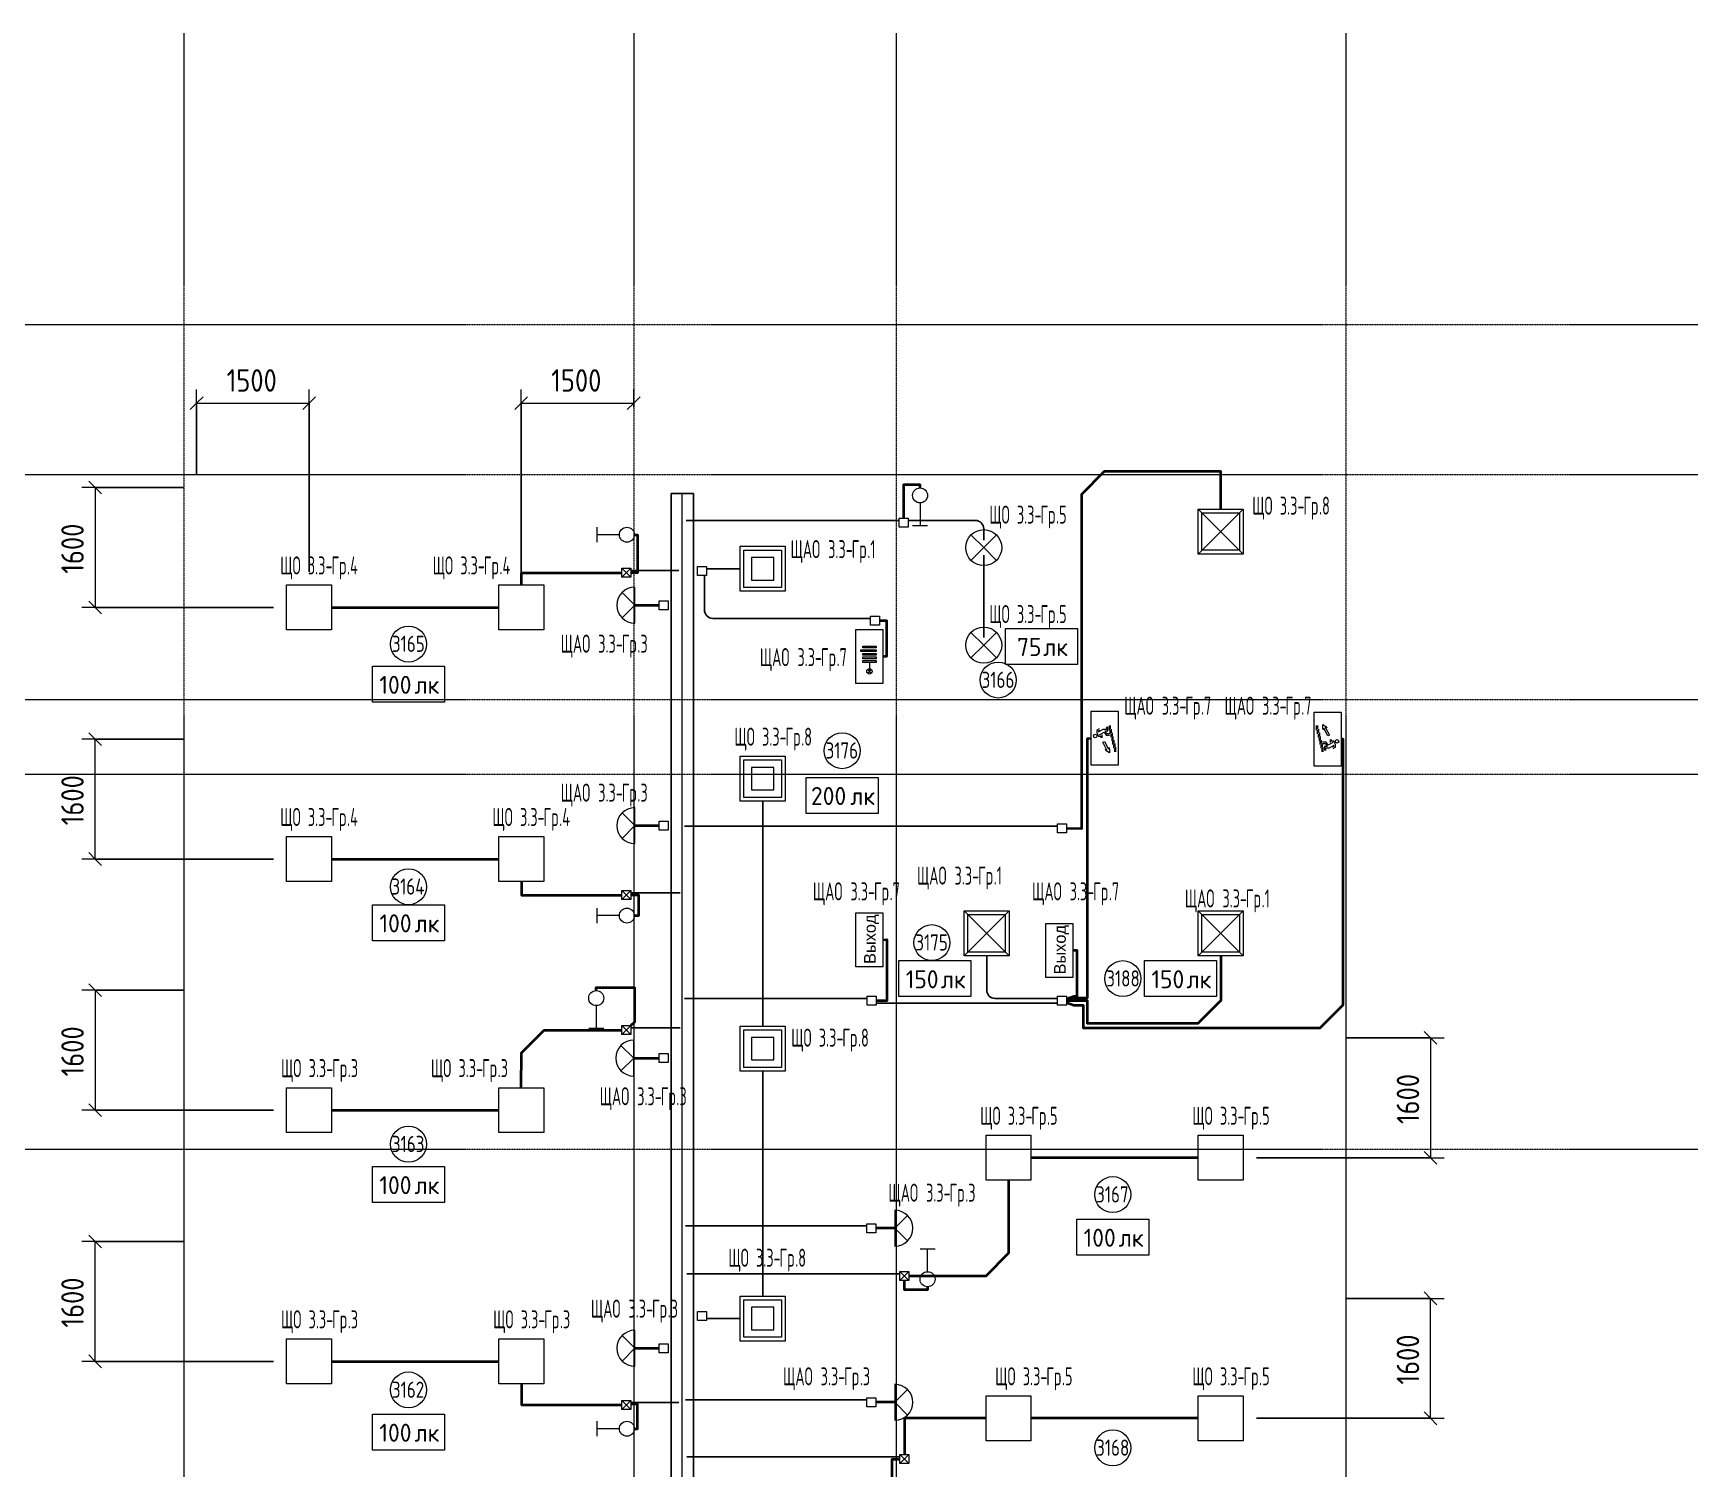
# Model space of a CAD drawing. Header units: millimetres. Extents: x -4730 to 98194, y -4296 to 93388.
# Drawn here: x 75991 to 98194, y 74243 to 93388 of the extents above; entities that cross this region are included whole.
import ezdxf

# ---------------------------------------------------------------- set-up
doc = ezdxf.new("R2010")
doc.units = ezdxf.units.MM
doc.linetypes.add('Линия сетки', pattern=[22.225, 12.7, -3.175, 3.175, -3.175])
for name, color, linetype, lineweight, true_color in [('Кабельные лотки', 5, 'Continuous', 25, 0x0000ff), ('Короба', 7, 'Continuous', 25, 0x008000), ('Соединительные детали коробов', 7, 'Continuous', 25, 0x008000), ('Типовые аннотации', 5, 'Continuous', 18, 0x0000ff)]:
    doc.layers.add(name, color=color, linetype=linetype, lineweight=lineweight, true_color=true_color)
for name, color, linetype, lineweight in [('Марки помещений', 7, 'Continuous', 9), ('Марки силовых электроприборов', 7, 'Continuous', 9), ('Осевая линия', 7, 'Continuous', 18), ('Оси', 7, 'Continuous', 9), ('Провода', 7, 'Continuous', 35), ('Размеры', 7, 'Continuous', 9), ('Размеры-120', 7, 'Continuous', 9)]:
    doc.layers.add(name, color=color, linetype=linetype, lineweight=lineweight)
doc.styles.add('Arial', font='arial.ttf', dxfattribs={"height": 156})
doc.styles.add('GOST Common', font='GOST_Common.ttf', dxfattribs={"width": 0.6, "height": 240})
doc.styles.add('GOST Common_1', font='GOST_Common.ttf', dxfattribs={"width": 0.9, "height": 300})
doc.styles.add('GOST Common_2', font='GOST_Common.ttf', dxfattribs={"width": 0.8, "height": 216})
doc.styles.add('GOST Common_3', font='GOST_Common.ttf', dxfattribs={"height": 240})
doc.dimstyles.new('ADSK_Проверочный', dxfattribs={"dimscale": 304.8, "dimtxt": 301.714499, "dimasz": 0.556693, "dimexe": 0.590551, "dimexo": 0.590551, "dimgap": 0.19685, "dimtad": 1, "dimdec": 3, "dimrnd": 0.001, "dimdsep": 46, "dimtxsty": 'GOST Common_1', "dimblk1": 'OBLIQUE', "dimblk2": 'OBLIQUE', "dimsah": 1, "dimcen": 0.09, "dimazin": 0, "dimtfac": 1, "dimtdec": 4, "dimtix": 1, "dimtmove": 0, "dimatfit": 3, "dimfxl": 1, "dimtvp": 1, "dimtolj": 1, "dimtzin": 0, "dimarcsym": 2})

# ---------------------------------------------------------------- blocks, each defined once
blk = doc.blocks.new('M_Короб_ отвод - Плоский торец - ПВХ - Стандартная-2386742-3-й этаж')
at = {"layer": 'Соединительные детали коробов'}
for p, q in [((0, 111.95), (0, 150.05)), ((-150.05, 0), (-111.95, 0))]:
    blk.add_line(p, q, dxfattribs=at)
blk.add_arc((-111.95, 111.95), 111.95, 270, 0, dxfattribs=at)
blk = doc.blocks.new('DIMBLOCK178-3-й этаж')
at = {"layer": 'Размеры-120'}
for p, q in [((78170, 87510), (78170, 88636)), ((79670, 86207), (79670, 88636)), ((78170, 88456), (78085, 88371)), ((78170, 88456), (78255, 88541)), ((78170, 88456), (79670, 88456)), ((78170, 88456), (78170, 87510)), ((79670, 88456), (79585, 88371)), ((79670, 88456), (79755, 88541)), ((79670, 88456), (79670, 86207))]:
    blk.add_line(p, q, dxfattribs=at)
at = {"layer": 'Размеры-120', "color": 0, "insert": (78570, 88908), "char_height": 300, "width": 840.71, "attachment_point": 1, "line_spacing_factor": 1.022761, "style": 'GOST Common_1'}
blk.add_mtext('1500', dxfattribs=at)
blk = doc.blocks.new('_Oblique')
at = {"color": 0, "linetype": 'ByBlock', "lineweight": -2}
blk.add_line((-0.5, -0.5), (0.5, 0.5), dxfattribs=at)
blk = doc.blocks.new('DIMBLOCK179-3-й этаж')
at = {"layer": 'Размеры-120'}
for p, q in [((82500, 86207), (82500, 88636)), ((84000, 88396), (84000, 88636)), ((82500, 88456), (82415, 88371)), ((82500, 88456), (82585, 88541)), ((82500, 88456), (84000, 88456)), ((82500, 88456), (82500, 86207)), ((84000, 88456), (83915, 88371)), ((84000, 88456), (84085, 88541)), ((84000, 88456), (84000, 88396))]:
    blk.add_line(p, q, dxfattribs=at)
at = {"layer": 'Размеры-120', "color": 0, "insert": (82900, 88908), "char_height": 300, "width": 840.71, "attachment_point": 1, "line_spacing_factor": 1.022761, "style": 'GOST Common_1'}
blk.add_mtext('1500', dxfattribs=at)
blk = doc.blocks.new('DIMBLOCK180-3-й этаж')
at = {"layer": 'Размеры-120'}
for p, q in [((77990, 87330), (76636, 87330)), ((76816, 87330), (76731, 87415)), ((76816, 87330), (76816, 85730)), ((76816, 87330), (76901, 87245)), ((76816, 87330), (77990, 87330)), ((79195, 85730), (76636, 85730)), ((76816, 85730), (76731, 85815)), ((76816, 85730), (76901, 85645)), ((76816, 85730), (79195, 85730))]:
    blk.add_line(p, q, dxfattribs=at)
at = {"layer": 'Размеры-120', "color": 0, "insert": (76364, 86180), "char_height": 300, "width": 840.71, "attachment_point": 1, "rotation": 90, "line_spacing_factor": 1.022761, "style": 'GOST Common_1'}
blk.add_mtext('1600', dxfattribs=at)
blk = doc.blocks.new('DIMBLOCK181-3-й этаж')
at = {"layer": 'Размеры-120'}
for p, q in [((77990, 83975), (76636, 83975)), ((76816, 83975), (76731, 84060)), ((76816, 82375), (76816, 83975)), ((76816, 83975), (76901, 83890)), ((76816, 83975), (77990, 83975)), ((76816, 82375), (76731, 82460)), ((79195, 82375), (76636, 82375)), ((76816, 82375), (76901, 82290)), ((76816, 82375), (79195, 82375))]:
    blk.add_line(p, q, dxfattribs=at)
at = {"layer": 'Размеры-120', "color": 0, "insert": (76364, 82825), "char_height": 300, "width": 840.71, "attachment_point": 1, "rotation": 90, "line_spacing_factor": 1.022761, "style": 'GOST Common_1'}
blk.add_mtext('1600', dxfattribs=at)
blk = doc.blocks.new('DIMBLOCK182-3-й этаж')
at = {"layer": 'Размеры-120'}
for p, q in [((77990, 80625), (76636, 80625)), ((76816, 80625), (76731, 80710)), ((76816, 80625), (76816, 79025)), ((76816, 80625), (76901, 80540)), ((76816, 80625), (77990, 80625)), ((76816, 79025), (76731, 79110)), ((79195, 79025), (76636, 79025)), ((76816, 79025), (76901, 78940)), ((76816, 79025), (79195, 79025))]:
    blk.add_line(p, q, dxfattribs=at)
at = {"layer": 'Размеры-120', "color": 0, "insert": (76364, 79475), "char_height": 300, "width": 840.71, "attachment_point": 1, "rotation": 90, "line_spacing_factor": 1.022761, "style": 'GOST Common_1'}
blk.add_mtext('1600', dxfattribs=at)
blk = doc.blocks.new('DIMBLOCK183-3-й этаж')
at = {"layer": 'Размеры-120'}
for p, q in [((77990, 77275), (76636, 77275)), ((76816, 77275), (76731, 77360)), ((76816, 75675), (76816, 77275)), ((76816, 77275), (76901, 77190)), ((76816, 77275), (77990, 77275)), ((76816, 75675), (76731, 75760)), ((79195, 75675), (76636, 75675)), ((76816, 75675), (76901, 75590)), ((76816, 75675), (79195, 75675))]:
    blk.add_line(p, q, dxfattribs=at)
at = {"layer": 'Размеры-120', "color": 0, "insert": (76364, 76125), "char_height": 300, "width": 840.71, "attachment_point": 1, "rotation": 90, "line_spacing_factor": 1.022761, "style": 'GOST Common_1'}
blk.add_mtext('1600', dxfattribs=at)
blk = doc.blocks.new('DIMBLOCK203-3-й этаж')
at = {"layer": 'Размеры-120'}
for p, q in [((93510, 76515), (94811, 76515)), ((94631, 76515), (93510, 76515)), ((94631, 76515), (94546, 76600)), ((94631, 74915), (94631, 76515)), ((94631, 76515), (94715, 76430)), ((92310, 74915), (94811, 74915)), ((94631, 74915), (92310, 74915)), ((94631, 74915), (94546, 75000)), ((94631, 74915), (94715, 74830))]:
    blk.add_line(p, q, dxfattribs=at)
at = {"layer": 'Размеры-120', "color": 0, "insert": (94179, 75365), "char_height": 300, "width": 840.71, "attachment_point": 1, "rotation": 90, "line_spacing_factor": 1.022761, "style": 'GOST Common_1'}
blk.add_mtext('1600', dxfattribs=at)
blk = doc.blocks.new('DIMBLOCK204-3-й этаж')
at = {"layer": 'Размеры-120'}
for p, q in [((93510, 79990), (94811, 79990)), ((94631, 79990), (93510, 79990)), ((94631, 79990), (94546, 80075)), ((94631, 79990), (94631, 78390)), ((94631, 79990), (94715, 79905)), ((92310, 78390), (94811, 78390)), ((94631, 78390), (92310, 78390)), ((94631, 78390), (94546, 78475)), ((94631, 78390), (94715, 78305))]:
    blk.add_line(p, q, dxfattribs=at)
at = {"layer": 'Размеры-120', "color": 0, "insert": (94179, 78840), "char_height": 300, "width": 840.71, "attachment_point": 1, "rotation": 90, "line_spacing_factor": 1.022761, "style": 'GOST Common_1'}
blk.add_mtext('1600', dxfattribs=at)
blk = doc.blocks.new('ADSK_Марка_Помещение_1_ГОСТ21-501-2011 - Номер-85995-3-й этаж')
at = {"layer": 'Марки помещений'}
blk.add_circle((0, 0), 2, dxfattribs=at)
blk = doc.blocks.new('Морка помещения_освещённость_ - Морка помещения_освещённость_-1484368-3-й этаж')
at = {"layer": 'Марки помещений', "color": 190, "true_color": 0x8000ff}
for p, q in [((-4, 0), (-4, 4)), ((-4, 4), (4, 4)), ((4, 4), (4, 0)), ((4, 0), (-4, 0))]:
    blk.add_line(p, q, dxfattribs=at)

msp = doc.modelspace()

# ---------------------------------------------------------------- linework, layer by layer
at = {"layer": 'Кабельные лотки'}
for p, q in [((84797.9607, 87248.1437), (84497.9607, 87248.1437)), ((84497.9607, 87248.1437), (84497.9607, 60549.3828)), ((84797.9607, 60549.3828), (84797.9607, 87248.1437))]:
    msp.add_line(p, q, dxfattribs=at)
at = {"layer": 'Короба'}
for p, q in [((87540, 86891.5), (84700, 86891.5)), ((88519.3052, 86891.5), (87660, 86891.5)), ((88669.3552, 86627.9717), (88669.3552, 86741.45)), ((88669.3552, 86427.9717), (88669.3552, 85327.9717)), ((83961.8917, 86224.499), (84601.8917, 86224.499)), ((84943.1329, 85734.6907), (84943.1329, 86154.6703)), ((85426.0188, 86246.1703), (84971.6329, 86246.1703)), ((87158.661, 85584.6407), (85093.1829, 85584.6407)), ((85723.5188, 80143.6703), (85723.5188, 83148.6703)), ((89655.6396, 82815.036), (84675.6396, 82815.036)), ((83961.8917, 81924.499), (84621.8917, 81924.499)), ((88709.9384, 81085.5282), (88709.9384, 80665.086)), ((87115.6396, 80515.036), (84675.6396, 80515.036)), ((89655.6396, 80452.036), (87235.6396, 80452.036)), ((88859.9884, 80515.036), (89655.6396, 80515.036)), ((83961.8917, 80124.499), (84621.8917, 80124.499)), ((85723.5188, 76543.6703), (85723.5188, 79548.6703)), ((87110.2007, 77481.5), (84690.2007, 77481.5)), ((87552.4424, 76843.241), (84710.2007, 76843.241)), ((85426.0188, 76246.1703), (84971.6329, 76246.1703)), ((83961.8917, 75124.499), (84601.8917, 75124.499)), ((87110.2007, 75160.046), (84690.2007, 75160.046)), ((87552.4424, 74403.241), (84710.2007, 74403.241))]:
    msp.add_line(p, q, dxfattribs=at)
at = {"layer": 'Осевая линия'}
msp.add_line((84647.9607, 60549.3828), (84647.9607, 87248.1437), dxfattribs=at)
at = {"layer": 'Оси', "linetype": 'Линия сетки'}
for p, q in [((78000, 93388.3703), (78000, -3096.3487)), ((84000, 93388.3703), (84000, -3096.3487)), ((87500, 93388.3703), (87500, -3096.3487)), ((93500, 93388.3703), (93500, -3096.3487)), ((98194.2682, 89500), (-3530.0173, 89500)), ((98194.2682, 87500), (-3530.0173, 87500)), ((98194.2682, 84500), (-3530.0173, 84500)), ((98194.2682, 83500), (-3530.0173, 83500)), ((98194.2682, 78500), (-3530.0173, 78500))]:
    msp.add_line(p, q, dxfattribs=at)
at = {"layer": 'Провода'}
for p, q in [((79970, 85730), (82200, 85730)), ((84015, 85760.0005), (84340, 85760)), ((84015, 82820.0005), (84340, 82820)), ((79970, 82375), (82200, 82375)), ((84000, 79720.0005), (84340, 79720)), ((79970, 79025), (82200, 79025)), ((91530, 78390), (89300, 78390)), ((87485, 77450.0006), (87230.2007, 77450)), ((84015, 75848.9766), (84340, 75848.9761)), ((79970, 75675), (82200, 75675)), ((87485, 75128.5465), (87230.2007, 75128.546)), ((91530, 74915), (89300, 74915))]:
    msp.add_line(p, q, dxfattribs=at)
at = {"layer": 'Провода', "flags": 128}
for points in [[(91830.849, 87043.0282), (91832.264, 87543.0282), (90277.064, 87543.0282), (89972.264, 87238.2282), (89972.264, 82778.7412), (89775.6396, 82782.4149)], [(87820, 87324.3567), (87820, 87365), (87599.9952, 87365), (87599.9994, 86920)], [(84009.3567, 86700), (84050, 86700), (84050, 86193.001), (83961.8917, 86192.9998)], [(82501.4669, 86030), (82502.264, 86193.001), (83841.8917, 86192.999)], [(87321.7452, 85078.8543), (87375, 85080), (87375, 85553.1427), (87278.661, 85553.1415)], [(90103.2548, 83981.1456), (90050, 83980), (90050, 80520), (89910, 80520), (89775.6396, 80494.7926)], [(93436.7452, 83979.4259), (93460, 83980), (93460, 80424.8), (93155.2, 80120), (90000, 80120), (90000, 80420), (89870, 80420), (89775.6396, 80458.8395)], [(82501.4091, 82075), (82502.264, 81893.001), (83841.8917, 81892.999)], [(84009.3567, 81620), (84070, 81620), (84070, 81893.001), (83961.8917, 81892.9997)], [(87321.7452, 81298.8543), (87375, 81300), (87375, 80483.538), (87235.6396, 80483.5366)], [(89856.7452, 81158.8543), (89910, 81160), (89910, 80540), (89870, 80540), (89775.6396, 80505.4836)], [(91830.566, 81083.0282), (91831.6889, 80487.8277), (91527.464, 80183.0282), (90052.264, 80183.0282), (90052.264, 80483.538), (89775.6396, 80483.5364)], [(83500, 80619.3567), (83500, 80660), (84010, 80660), (84010, 80200), (83961.8917, 80152.3844)], [(82500.6359, 79325), (82501.6179, 79788.2017), (82807.064, 80093.0006), (83841.8917, 80092.999)], [(89000.4303, 78090), (89001.8268, 77116.5427), (88697.464, 76811.7426), (87672.4424, 76811.741)], [(87920, 76670.6433), (87920, 76630), (87612.4376, 76630), (87612.4408, 76751.741)], [(82501.167, 75375), (82502.264, 75093.001), (83841.8917, 75092.999)], [(84009.3567, 74776.342), (84050, 74776.342), (84050, 75102.4554), (83961.8917, 75102.4554)], [(88700, 74915), (87612.4376, 74915), (87612.4419, 74431.741)], [(87490.6433, 74080), (87450, 74080), (87450, 74371.743), (87552.4424, 74371.7417)]]:
    msp.add_lwpolyline(points, dxfattribs=at)
at = {"layer": 'Типовые аннотации'}
for p, q in [((87820, 87124.3567), (87820, 86824.3567)), ((91530, 87043.0282), (92130, 87043.0282)), ((91530, 86443.0282), (91530, 87043.0282)), ((91530, 87043.0282), (92130, 86443.0282)), ((91530, 86443.0282), (92130, 87043.0282)), ((92130, 87043.0282), (92130, 86443.0282)), ((87720, 86824.3567), (87920, 86824.3567)), ((91580, 86993.0282), (92080, 86993.0282)), ((91580, 86493.0282), (91580, 86993.0282)), ((92080, 86993.0282), (92080, 86493.0282)), ((83509.3567, 86800), (83509.3567, 86600)), ((83809.3567, 86700), (83509.3567, 86700)), ((88669.3552, 86527.9717), (88499.6496, 86697.6773)), ((88669.3552, 86527.9717), (88839.0609, 86697.6773)), ((88669.3552, 86527.9717), (88499.6496, 86358.266)), ((88669.3552, 86527.9717), (88839.0609, 86358.266)), ((92130, 86443.0282), (91530, 86443.0282)), ((92080, 86493.0282), (91580, 86493.0282)), ((79370, 86030), (79970, 86030)), ((79370, 85430), (79370, 86030)), ((79970, 86030), (79970, 85430)), ((82200, 86030), (82800, 86030)), ((82200, 85430), (82200, 86030)), ((82800, 86030), (82800, 85430)), ((79970, 85430), (79370, 85430)), ((82800, 85430), (82200, 85430)), ((88669.3552, 85227.9717), (88499.6496, 85397.6773)), ((88669.3552, 85227.9717), (88839.0609, 85397.6773)), ((88669.3552, 85227.9717), (88499.6496, 85058.266)), ((88669.3552, 85227.9717), (88839.0609, 85058.266)), ((85421.2549, 83746.1703), (86021.2549, 83746.1703)), ((85421.2549, 83146.1703), (85421.2549, 83746.1703)), ((86021.2549, 83746.1703), (86021.2549, 83146.1703)), ((85471.2549, 83696.1703), (85971.2549, 83696.1703)), ((85471.2549, 83196.1703), (85471.2549, 83696.1703)), ((85571.2549, 83596.1703), (85571.2549, 83296.1703)), ((85871.2549, 83596.1703), (85571.2549, 83596.1703)), ((85871.2549, 83296.1703), (85871.2549, 83596.1703)), ((85971.2549, 83696.1703), (85971.2549, 83196.1703)), ((85571.2549, 83296.1703), (85871.2549, 83296.1703)), ((86021.2549, 83146.1703), (85421.2549, 83146.1703)), ((85971.2549, 83196.1703), (85471.2549, 83196.1703)), ((79370, 82675), (79970, 82675)), ((79370, 82075), (79370, 82675)), ((79970, 82675), (79970, 82075)), ((82200, 82675), (82800, 82675)), ((82200, 82075), (82200, 82675)), ((82800, 82675), (82800, 82075)), ((79970, 82075), (79370, 82075)), ((82800, 82075), (82200, 82075)), ((83509.3567, 81720), (83509.3567, 81520)), ((83809.3567, 81620), (83509.3567, 81620)), ((83500, 80419.3567), (83500, 80119.3567)), ((83400, 80119.3567), (83600, 80119.3567)), ((85421.2549, 80146.1703), (86021.2549, 80146.1703)), ((85421.2549, 79546.1703), (85421.2549, 80146.1703)), ((85471.2549, 80096.1703), (85971.2549, 80096.1703)), ((85471.2549, 79596.1703), (85471.2549, 80096.1703)), ((85571.2549, 79996.1703), (85571.2549, 79696.1703)), ((85871.2549, 79996.1703), (85571.2549, 79996.1703)), ((85871.2549, 79696.1703), (85871.2549, 79996.1703)), ((85971.2549, 80096.1703), (85971.2549, 79596.1703)), ((86021.2549, 80146.1703), (86021.2549, 79546.1703)), ((86021.2549, 79546.1703), (85421.2549, 79546.1703)), ((85971.2549, 79596.1703), (85471.2549, 79596.1703)), ((85571.2549, 79696.1703), (85871.2549, 79696.1703)), ((79370, 79325), (79970, 79325)), ((79370, 78725), (79370, 79325)), ((79970, 79325), (79970, 78725)), ((82200, 79325), (82800, 79325)), ((82200, 78725), (82200, 79325)), ((82800, 79325), (82800, 78725)), ((79970, 78725), (79370, 78725)), ((82800, 78725), (82200, 78725)), ((88700, 78690), (89300, 78690)), ((88700, 78090), (88700, 78690)), ((89300, 78690), (89300, 78090)), ((91530, 78690), (92130, 78690)), ((91530, 78090), (91530, 78690)), ((92130, 78690), (92130, 78090)), ((89300, 78090), (88700, 78090)), ((92130, 78090), (91530, 78090)), ((88020, 77170.6433), (87820, 77170.6433)), ((87920, 76870.6433), (87920, 77170.6433)), ((85421.2549, 76546.1703), (86021.2549, 76546.1703)), ((85421.2549, 75946.1703), (85421.2549, 76546.1703)), ((85471.2549, 76496.1703), (85971.2549, 76496.1703)), ((85471.2549, 75996.1703), (85471.2549, 76496.1703)), ((85571.2549, 76396.1703), (85571.2549, 76096.1703)), ((85871.2549, 76396.1703), (85571.2549, 76396.1703)), ((85871.2549, 76096.1703), (85871.2549, 76396.1703)), ((85971.2549, 76496.1703), (85971.2549, 75996.1703)), ((86021.2549, 76546.1703), (86021.2549, 75946.1703)), ((79370, 75975), (79970, 75975)), ((79370, 75375), (79370, 75975)), ((79970, 75975), (79970, 75375)), ((82200, 75975), (82800, 75975)), ((82200, 75375), (82200, 75975)), ((82800, 75975), (82800, 75375)), ((86021.2549, 75946.1703), (85421.2549, 75946.1703)), ((85971.2549, 75996.1703), (85471.2549, 75996.1703)), ((85571.2549, 76096.1703), (85871.2549, 76096.1703)), ((79970, 75375), (79370, 75375)), ((82800, 75375), (82200, 75375)), ((88700, 75215), (89300, 75215)), ((88700, 74615), (88700, 75215)), ((89300, 75215), (89300, 74615)), ((91530, 75215), (92130, 75215)), ((91530, 74615), (91530, 75215)), ((92130, 75215), (92130, 74615)), ((83509.3567, 74876.342), (83509.3567, 74676.342)), ((83809.3567, 74776.342), (83509.3567, 74776.342)), ((89300, 74615), (88700, 74615)), ((92130, 74615), (91530, 74615))]:
    msp.add_line(p, q, dxfattribs=at)
at = {"layer": 'Типовые аннотации', "color": 7}
for p, q in [((87540, 86920), (87660, 86920)), ((87540, 86800), (87540, 86920)), ((87660, 86920), (87660, 86800)), ((87660, 86800), (87540, 86800)), ((83841.8917, 86252.999), (83961.8917, 86252.999)), ((83841.8917, 86132.999), (83841.8917, 86252.999)), ((83841.8917, 86252.999), (83961.8917, 86132.999)), ((83841.8917, 86132.999), (83961.8917, 86252.999)), ((83961.8917, 86252.999), (83961.8917, 86132.999)), ((83961.8917, 86132.999), (83841.8917, 86132.999)), ((83841.8917, 81952.999), (83961.8917, 81952.999)), ((83841.8917, 81832.999), (83841.8917, 81952.999)), ((83841.8917, 81952.999), (83961.8917, 81832.999)), ((83841.8917, 81832.999), (83961.8917, 81952.999)), ((83961.8917, 81952.999), (83961.8917, 81832.999)), ((83961.8917, 81832.999), (83841.8917, 81832.999)), ((83841.8917, 80152.999), (83961.8917, 80152.999)), ((83841.8917, 80032.999), (83841.8917, 80152.999)), ((83841.8917, 80152.999), (83961.8917, 80032.999)), ((83841.8917, 80032.999), (83961.8917, 80152.999)), ((83961.8917, 80032.999), (83841.8917, 80032.999)), ((83961.8917, 80152.999), (83961.8917, 80032.999)), ((87552.4424, 76871.741), (87672.4424, 76871.741)), ((87552.4424, 76751.741), (87552.4424, 76871.741)), ((87552.4424, 76871.741), (87672.4424, 76751.741)), ((87552.4424, 76751.741), (87672.4424, 76871.741)), ((87672.4424, 76871.741), (87672.4424, 76751.741)), ((87672.4424, 76751.741), (87552.4424, 76751.741)), ((83841.8917, 75152.999), (83961.8917, 75152.999)), ((83841.8917, 75032.999), (83841.8917, 75152.999)), ((83841.8917, 75152.999), (83961.8917, 75032.999)), ((83841.8917, 75032.999), (83961.8917, 75152.999)), ((83961.8917, 75152.999), (83961.8917, 75032.999)), ((83961.8917, 75032.999), (83841.8917, 75032.999)), ((87552.4424, 74431.741), (87672.4424, 74431.741)), ((87552.4424, 74311.741), (87552.4424, 74431.741)), ((87552.4424, 74431.741), (87672.4424, 74311.741)), ((87552.4424, 74311.741), (87672.4424, 74431.741)), ((87672.4424, 74431.741), (87672.4424, 74311.741)), ((87672.4424, 74311.741), (87552.4424, 74311.741))]:
    msp.add_line(p, q, dxfattribs=at)
at = {"layer": 'Типовые аннотации', "color": 1, "true_color": 0xff0000}
for p, q in [((85421.2549, 86546.1703), (86021.2549, 86546.1703)), ((85421.2549, 85946.1703), (85421.2549, 86546.1703)), ((85471.2549, 86496.1703), (85971.2549, 86496.1703)), ((85471.2549, 85996.1703), (85471.2549, 86496.1703)), ((85571.2549, 86396.1703), (85571.2549, 86096.1703)), ((85871.2549, 86396.1703), (85571.2549, 86396.1703)), ((85871.2549, 86096.1703), (85871.2549, 86396.1703)), ((85971.2549, 86496.1703), (85971.2549, 85996.1703)), ((86021.2549, 86546.1703), (86021.2549, 85946.1703)), ((84851.6329, 86274.6703), (84971.6329, 86274.6703)), ((84851.6329, 86154.6703), (84851.6329, 86274.6703)), ((84971.6329, 86154.6703), (84851.6329, 86154.6703)), ((84971.6329, 86274.6703), (84971.6329, 86154.6703)), ((84015, 85760), (83845.2944, 85929.7056)), ((84015, 85520), (84015, 86000)), ((86021.2549, 85946.1703), (85421.2549, 85946.1703)), ((85971.2549, 85996.1703), (85471.2549, 85996.1703)), ((85571.2549, 86096.1703), (85871.2549, 86096.1703)), ((84015, 85760), (83845.2944, 85590.2944)), ((84340, 85820), (84460, 85820)), ((84340, 85700), (84340, 85820)), ((84460, 85820), (84460, 85700)), ((84460, 85700), (84340, 85700)), ((87158.661, 85613.1407), (87278.661, 85613.1407)), ((87158.661, 85493.1407), (87158.661, 85613.1407)), ((87278.661, 85493.1407), (87158.661, 85493.1407)), ((87278.661, 85613.1407), (87278.661, 85493.1407)), ((86961.7452, 85434.9821), (87321.7452, 85434.9821)), ((86961.7452, 84714.9821), (86961.7452, 85434.9821)), ((87321.7452, 85434.9821), (87321.7452, 84714.9821)), ((87030.847, 85141.8665), (87030.847, 85165.8665)), ((87030.847, 85165.8665), (87234.847, 85165.8665)), ((87234.847, 85141.8665), (87030.847, 85141.8665)), ((87054.847, 85189.8665), (87054.847, 85213.8665)), ((87054.847, 85213.8665), (87234.847, 85213.8665)), ((87234.847, 85189.8665), (87054.847, 85189.8665)), ((87054.847, 85093.8665), (87054.847, 85117.8665)), ((87054.847, 85117.8665), (87234.847, 85117.8665)), ((87234.847, 85093.8665), (87054.847, 85093.8665)), ((87054.847, 85045.8665), (87054.847, 85069.8665)), ((87054.847, 85069.8665), (87234.847, 85069.8665)), ((87234.847, 85045.8665), (87054.847, 85045.8665)), ((87234.847, 85213.8665), (87234.847, 85189.8665)), ((87234.847, 85165.8665), (87234.847, 85141.8665)), ((87234.847, 85117.8665), (87234.847, 85093.8665)), ((87234.847, 85069.8665), (87234.847, 85045.8665)), ((87054.847, 84997.8665), (87054.847, 85021.8665)), ((87054.847, 85021.8665), (87234.847, 85021.8665)), ((87234.847, 84997.8665), (87054.847, 84997.8665)), ((87119.3912, 84903.3224), (87144.847, 84877.8665)), ((87119.3912, 84852.4107), (87144.847, 84877.8665)), ((87144.847, 84997.8665), (87144.847, 84877.8665)), ((87144.847, 84877.8665), (87170.3029, 84903.3224)), ((87144.847, 84877.8665), (87170.3029, 84852.4107)), ((87234.847, 85021.8665), (87234.847, 84997.8665)), ((87321.7452, 84714.9821), (86961.7452, 84714.9821)), ((84015, 82580), (84015, 83060)), ((84015, 82820), (83845.2944, 82989.7056)), ((84015, 82820), (83845.2944, 82650.2944)), ((84340, 82880), (84460, 82880)), ((84340, 82760), (84340, 82880)), ((84460, 82880), (84460, 82760)), ((84460, 82760), (84340, 82760)), ((88407.6744, 81683.0282), (89007.6744, 81683.0282)), ((88407.6744, 81083.0282), (88407.6744, 81683.0282)), ((88407.6744, 81683.0282), (89007.6744, 81083.0282)), ((88407.6744, 81083.0282), (89007.6744, 81683.0282)), ((88457.6744, 81633.0282), (88957.6744, 81633.0282)), ((88457.6744, 81133.0282), (88457.6744, 81633.0282)), ((88957.6744, 81633.0282), (88957.6744, 81133.0282)), ((89007.6744, 81683.0282), (89007.6744, 81083.0282)), ((91530, 81683.0282), (92130, 81683.0282)), ((91530, 81083.0282), (91530, 81683.0282)), ((91530, 81683.0282), (92130, 81083.0282)), ((91530, 81083.0282), (92130, 81683.0282)), ((91580, 81633.0282), (92080, 81633.0282)), ((91580, 81133.0282), (91580, 81633.0282)), ((92080, 81633.0282), (92080, 81133.0282)), ((92130, 81683.0282), (92130, 81083.0282)), ((89007.6744, 81083.0282), (88407.6744, 81083.0282)), ((88957.6744, 81133.0282), (88457.6744, 81133.0282)), ((92130, 81083.0282), (91530, 81083.0282)), ((92080, 81133.0282), (91580, 81133.0282)), ((87115.6396, 80543.536), (87235.6396, 80543.536)), ((87115.6396, 80423.536), (87115.6396, 80543.536)), ((87235.6396, 80423.536), (87115.6396, 80423.536)), ((87235.6396, 80543.536), (87235.6396, 80423.536)), ((89655.6396, 80543.536), (89775.6396, 80543.536)), ((89655.6396, 80423.536), (89655.6396, 80543.536)), ((89775.6396, 80423.536), (89655.6396, 80423.536)), ((89775.6396, 80543.536), (89775.6396, 80423.536)), ((84000, 79480), (84000, 79960)), ((84000, 79720), (83830.2944, 79889.7056)), ((84000, 79720), (83830.2944, 79550.2944)), ((84340, 79780), (84460, 79780)), ((84340, 79660), (84340, 79780)), ((84460, 79780), (84460, 79660)), ((84460, 79660), (84340, 79660)), ((87110.2007, 77510), (87230.2007, 77510)), ((87110.2007, 77390), (87110.2007, 77510)), ((87230.2007, 77510), (87230.2007, 77390)), ((87485, 77690), (87485, 77210)), ((87485, 77450), (87654.7056, 77619.7056)), ((87230.2007, 77390), (87110.2007, 77390)), ((87485, 77450), (87654.7056, 77280.2944)), ((84015, 75848.9761), (83845.2944, 76018.6817)), ((84015, 75608.9761), (84015, 76088.9761)), ((84015, 75848.9761), (83845.2944, 75679.2705)), ((84340, 75908.9761), (84460, 75908.9761)), ((84340, 75788.9761), (84340, 75908.9761)), ((84460, 75788.9761), (84340, 75788.9761)), ((84460, 75908.9761), (84460, 75788.9761)), ((87485, 75368.546), (87485, 74888.546)), ((87485, 75128.546), (87654.7056, 75298.2516)), ((87110.2007, 75188.546), (87230.2007, 75188.546)), ((87110.2007, 75068.546), (87110.2007, 75188.546)), ((87230.2007, 75068.546), (87110.2007, 75068.546)), ((87230.2007, 75188.546), (87230.2007, 75068.546)), ((87485, 75128.546), (87654.7056, 74958.8403))]:
    msp.add_line(p, q, dxfattribs=at)
at = {"layer": 'Типовые аннотации', "color": 96, "true_color": 0x008000}
for p, q in [((90103.2548, 83625.0179), (90103.2548, 84345.0179)), ((90103.2548, 84345.0179), (90463.2548, 84345.0179)), ((90345.2795, 84094.1175), (90345.2795, 84154.1175)), ((90357.2795, 84154.1175), (90357.2795, 84106.1175)), ((90463.2548, 84345.0179), (90463.2548, 83625.0179)), ((93076.7452, 84334.9821), (93436.7452, 84334.9821)), ((93076.7452, 83614.9821), (93076.7452, 84334.9821)), ((93110.7205, 84093.8825), (93110.7205, 84153.8825)), ((93122.7205, 84153.8825), (93122.7205, 84105.8825)), ((93192.6164, 84119.3333), (93194.4355, 84167.2988)), ((93194.4355, 84167.2988), (93235.0653, 84141.7407)), ((93436.7452, 84334.9821), (93436.7452, 83614.9821)), ((90208.7878, 84109.7483), (90177.6109, 84091.7483)), ((90177.6109, 84091.7483), (90177.6109, 84055.7483)), ((90177.6109, 84055.7483), (90201.6109, 84014.1791)), ((90257.9647, 84102.1406), (90195.6109, 84066.1406)), ((90195.6109, 84081.356), (90217.7878, 84094.1599)), ((90201.6109, 84014.1791), (90231.6109, 84014.1791)), ((90215.2186, 84032.1791), (90277.5724, 84068.1791)), ((90231.6109, 84014.1791), (90231.6109, 83990.1791)), ((90249.6109, 83990.1791), (90249.6109, 84032.1791)), ((90305.9647, 84102.1406), (90257.9647, 84102.1406)), ((90258.0275, 83932.827), (90279.252, 83944.0306)), ((90314.0459, 83826.7047), (90258.0275, 83932.827)), ((90277.5724, 84068.1791), (90301.5724, 84026.6099)), ((90279.252, 83944.0306), (90335.2704, 83837.9084)), ((90311.9647, 84044.6099), (90289.1416, 84084.1406)), ((90289.1416, 84084.1406), (90323.9647, 84084.1406)), ((90301.5724, 84026.6099), (90349.5724, 84026.6099)), ((90305.9647, 84138.1406), (90305.9647, 84102.1406)), ((90349.5724, 84044.6099), (90311.9647, 84044.6099)), ((90323.9647, 84084.1406), (90323.9647, 84138.1406)), ((90357.2795, 84046.1175), (90357.2795, 84094.1175)), ((90369.2795, 84106.1175), (90369.2795, 84058.1175)), ((90369.2795, 83998.1175), (90369.2795, 84046.1175)), ((90381.2795, 84058.1175), (90381.2795, 84010.1175)), ((90381.2795, 83950.1175), (90381.2795, 83998.1175)), ((90393.2795, 84010.1175), (90393.2795, 83962.1175)), ((90393.2795, 83902.1175), (90393.2795, 83950.1175)), ((90405.2795, 83962.1175), (90405.2795, 83914.1175)), ((93122.7205, 84045.8825), (93122.7205, 84093.8825)), ((93134.7205, 84105.8825), (93134.7205, 84057.8825)), ((93134.7205, 83997.8825), (93134.7205, 84045.8825)), ((93146.7205, 84057.8825), (93146.7205, 84009.8825)), ((93146.7205, 83949.8825), (93146.7205, 83997.8825)), ((93158.7205, 84009.8825), (93158.7205, 83961.8825)), ((93158.7205, 83901.8825), (93158.7205, 83949.8825)), ((93170.7205, 83961.8825), (93170.7205, 83913.8825)), ((93238.4276, 83933.3901), (93190.4276, 83933.3901)), ((93203.82, 84098.1089), (93192.6164, 84119.3333)), ((93204.7296, 84122.0916), (93203.82, 84098.1089)), ((93260.748, 84015.9694), (93204.7296, 84122.0916)), ((93246.2689, 84120.5162), (93225.954, 84133.2953)), ((93225.954, 84133.2953), (93281.9725, 84027.173)), ((93235.0653, 84141.7407), (93246.2689, 84120.5162)), ((93262.4276, 83891.8209), (93238.4276, 83933.3901)), ((93281.9725, 84027.173), (93260.748, 84015.9694)), ((93290.3891, 83969.8209), (93290.3891, 83927.8209)), ((93308.3891, 83945.8209), (93308.3891, 83969.8209)), ((93338.3891, 83945.8209), (93308.3891, 83945.8209)), ((93362.3891, 83904.2517), (93338.3891, 83945.8209)), ((90304.9347, 83818.2593), (90293.731, 83839.4837)), ((90293.731, 83839.4837), (90314.0459, 83826.7047)), ((90345.5645, 83792.7011), (90304.9347, 83818.2593)), ((90335.2704, 83837.9084), (90336.18, 83861.8911)), ((90336.18, 83861.8911), (90347.3836, 83840.6667)), ((90347.3836, 83840.6667), (90345.5645, 83792.7011)), ((90405.2795, 83854.1175), (90405.2795, 83902.1175)), ((90417.2795, 83914.1175), (90417.2795, 83866.1175)), ((90417.2795, 83806.1175), (90417.2795, 83854.1175)), ((90429.2795, 83866.1175), (90429.2795, 83806.1175)), ((93170.7205, 83853.8825), (93170.7205, 83901.8825)), ((93182.7205, 83913.8825), (93182.7205, 83865.8825)), ((93182.7205, 83805.8825), (93182.7205, 83853.8825)), ((93190.4276, 83915.3901), (93228.0353, 83915.3901)), ((93194.7205, 83865.8825), (93194.7205, 83805.8825)), ((93250.8584, 83875.8594), (93216.0353, 83875.8594)), ((93216.0353, 83875.8594), (93216.0353, 83821.8594)), ((93228.0353, 83915.3901), (93250.8584, 83875.8594)), ((93234.0353, 83821.8594), (93234.0353, 83857.8594)), ((93234.0353, 83857.8594), (93282.0353, 83857.8594)), ((93324.7814, 83927.8209), (93262.4276, 83891.8209)), ((93282.0353, 83857.8594), (93344.3891, 83893.8594)), ((93344.3891, 83878.644), (93322.2122, 83865.8401)), ((93331.2122, 83850.2517), (93362.3891, 83868.2517)), ((93362.3891, 83868.2517), (93362.3891, 83904.2517)), ((90463.2548, 83625.0179), (90103.2548, 83625.0179)), ((93436.7452, 83614.9821), (93076.7452, 83614.9821)), ((86961.7452, 81654.9821), (87321.7452, 81654.9821)), ((86961.7452, 80934.9821), (86961.7452, 81654.9821)), ((87321.7452, 81654.9821), (87321.7452, 80934.9821)), ((89496.7452, 81514.9821), (89856.7452, 81514.9821)), ((89496.7452, 80794.9821), (89496.7452, 81514.9821)), ((89856.7452, 81514.9821), (89856.7452, 80794.9821)), ((87321.7452, 80934.9821), (86961.7452, 80934.9821)), ((89856.7452, 80794.9821), (89496.7452, 80794.9821))]:
    msp.add_line(p, q, dxfattribs=at)
at = {"layer": 'Типовые аннотации', "color": 16, "true_color": 0x800000}
for p, q in [((89655.6396, 82843.536), (89775.6396, 82843.536)), ((89655.6396, 82723.536), (89655.6396, 82843.536)), ((89775.6396, 82843.536), (89775.6396, 82723.536)), ((89775.6396, 82723.536), (89655.6396, 82723.536)), ((84851.6329, 76337.6703), (84971.6329, 76337.6703)), ((84851.6329, 76217.6703), (84851.6329, 76337.6703)), ((84971.6329, 76217.6703), (84851.6329, 76217.6703)), ((84971.6329, 76337.6703), (84971.6329, 76217.6703))]:
    msp.add_line(p, q, dxfattribs=at)
at = {"layer": 'Типовые аннотации'}
for centre, radius in [((87820, 87224.3567), 100), ((83909.3567, 86700), 100), ((88669.3552, 86527.9717), 240), ((88669.3552, 85227.9717), 240), ((83909.3567, 81620), 100), ((83500, 80519.3567), 100), ((87920, 76770.6433), 100), ((83909.3567, 74776.342), 100)]:
    msp.add_circle(centre, radius, dxfattribs=at)
at = {"layer": 'Типовые аннотации', "color": 1, "true_color": 0xff0000}
msp.add_circle((87144.847, 84877.8665), 36, dxfattribs=at)
at = {"layer": 'Типовые аннотации', "color": 96, "true_color": 0x008000}
for centre in [(90157.0796, 84016.1818), (93382.9203, 83943.8182)]:
    msp.add_circle(centre, 24, dxfattribs=at)
at = {"layer": 'Типовые аннотации', "color": 1, "true_color": 0xff0000}
for centre, start, end in [((84015, 85760), 90, 270), ((84015, 82820), 90, 270), ((84000, 79720), 90, 270), ((87485, 77450), 270, 90), ((84015, 75848.9761), 90, 270), ((87485, 75128.546), 270, 90)]:
    msp.add_arc(centre, 240, start, end, dxfattribs=at)

# ---------------------------------------------------------------- block references
at = {"layer": 'Марки помещений', "xscale": 120, "yscale": 120, "zscale": 120}
for p in [(80995.6746, 85242.2646), (88862.2294, 84762.2646), (86781.2841, 83819.8577), (80995.6746, 82005.2798), (87978.5639, 81259.2931), (90525.5864, 80779.2931), (80995.6746, 78571.448), (90390.3946, 77898.7913), (80995.6746, 75293.6994), (90390.3946, 74521.0076)]:
    msp.add_blockref('ADSK_Марка_Помещение_1_ГОСТ21-501-2011 - Номер-85995-3-й этаж', p, dxfattribs=at)
at = {"layer": 'Марки помещений', "color": 190, "true_color": 0x8000ff, "xscale": 120, "yscale": 120, "zscale": 120}
for p in [(89441.5776, 84970.8689), (80995.6746, 84466.6863), (86781.2841, 82983.7631), (80996.9566, 81285.2798), (88016.8135, 80539.2931), (91294.2838, 80539.2931), (80995.6746, 77793.3294), (90390.3946, 77091.7988), (80995.6746, 74491.0044)]:
    msp.add_blockref('Морка помещения_освещённость_ - Морка помещения_освещённость_-1484368-3-й этаж', p, dxfattribs=at)
at = {"layer": 'Соединительные детали коробов'}
for p, rotation in [((88669.3552, 86891.5), 90), ((84943.1329, 85584.6407), 270), ((88709.9384, 80515.036), 270)]:
    msp.add_blockref('M_Короб_ отвод - Плоский торец - ПВХ - Стандартная-2386742-3-й этаж', p, dxfattribs=dict(at, rotation=rotation))

# ---------------------------------------------------------------- texts
at = {"layer": 'Марки помещений', "char_height": 216, "attachment_point": 1, "style": 'GOST Common_2'}
for s, insert, width in [('3165', (80774.5586, 85353.0518), 546.4302), ('3166', (88641.1135, 84873.0518), 546.4302), ('3176', (86560.1682, 83930.6449), 546.4302), ('3164', (80767.8386, 82116.067), 561.8226), ('3175', (87757.448, 81370.0803), 546.4302), ('3188', (90304.4705, 80890.0803), 546.4302), ('3163', (80774.5586, 78682.2352), 546.4302), ('3167', (90169.2786, 78009.5786), 546.4302), ('3162', (80774.5586, 75404.4866), 546.4302), ('3168', (90169.2786, 74631.7948), 546.4302)]:
    msp.add_mtext(s, dxfattribs=dict(at, insert=insert, width=width))
at = {"layer": 'Марки помещений', "color": 190, "true_color": 0x8000ff, "char_height": 240, "attachment_point": 1, "style": 'GOST Common_3'}
for s, insert, width in [('75', (89113.0938, 85322.5808), 423.291), ('лк', (89462.3438, 85322.5808), 413.67075), ('100', (80607.7907, 84818.3982), 567.59475), ('лк', (81076.1032, 84818.3982), 413.67075), ('200', (86365.2003, 83335.475), 634.9365), ('лк', (86889.0753, 83335.475), 413.67075), ('100', (80609.0727, 81636.9918), 567.59475), ('лк', (81077.3852, 81636.9918), 413.67075), ('150', (87628.9296, 80891.005), 567.59475), ('150', (90906.3999, 80891.005), 567.59475), ('лк', (88097.2421, 80891.005), 413.67075), ('лк', (91374.7124, 80891.005), 413.67075), ('100', (80607.7907, 78145.0413), 567.59475), ('лк', (81076.1032, 78145.0413), 413.67075), ('100', (90002.5107, 77443.5108), 567.59475), ('лк', (90470.8232, 77443.5108), 413.67075), ('100', (80607.7907, 74842.7163), 567.59475), ('лк', (81076.1032, 74842.7163), 413.67075)]:
    msp.add_mtext(s, dxfattribs=dict(at, insert=insert, width=width))
at = {"layer": 'Марки силовых электроприборов', "char_height": 240, "attachment_point": 1, "style": 'GOST Common'}
for s, insert, width in [('ЩО', (88743.9153, 87088.1541), 340.55685), (' 3.3-', (89024.9028, 87088.1541), 484.8606), ('Гр', (89424.9528, 87088.1541), 253.9746), ('.5', (89634.5028, 87088.1541), 178.93665), ('ЩО', (92251.664, 87207.8406), 340.55685), (' 3.3-', (92532.6515, 87207.8406), 484.8606), ('Гр', (92932.7015, 87207.8406), 253.9746), ('.8', (93142.2515, 87207.8406), 178.93665), ('ЩАО', (86092.5751, 86627.873), 502.17705), (' 3.3-', (86506.9126, 86627.873), 484.8606), ('Гр', (86906.9626, 86627.873), 253.9746), ('.1', (87116.5126, 86627.873), 138.5316), ('ЩО', (79285.5253, 86410.1824), 340.55685), (' 3.3-', (79566.5128, 86410.1824), 484.8606), ('Гр', (79966.5628, 86410.1824), 253.9746), ('.4', (80176.1128, 86410.1824), 196.2531), ('ЩО', (81318.901, 86410.1824), 340.55685), (' 3.3-', (81599.8885, 86410.1824), 484.8606), ('Гр', (81999.9385, 86410.1824), 253.9746), ('.4', (82209.4885, 86410.1824), 196.2531), ('ЩО', (88743.9153, 85761.5634), 340.55685), (' 3.3-', (89024.9028, 85761.5634), 484.8606), ('Гр', (89424.9528, 85761.5634), 253.9746), ('.5', (89634.5028, 85761.5634), 178.93665), ('ЩАО', (83025.4053, 85366.7638), 502.17705), (' 3.3-', (83439.7428, 85366.7638), 484.8606), ('Гр', (83839.7928, 85366.7638), 253.9746), ('.3', (84049.3428, 85366.7638), 173.1645), ('ЩАО', (85682.842, 85187.424), 502.17705), (' 3.3-', (86097.1795, 85187.424), 484.8606), ('Гр', (86497.2295, 85187.424), 253.9746), ('.7', (86706.7795, 85187.424), 178.93665), ('ЩАО', (90543.7373, 84539.5805), 502.17705), (' 3.3-', (90958.0748, 84539.5805), 484.8606), ('Гр', (91358.1248, 84539.5805), 253.9746), ('.7', (91567.6748, 84539.5805), 178.93665), ('ЩАО', (91881.3356, 84539.5805), 502.17705), (' 3.3-', (92295.6731, 84539.5805), 484.8606), ('Гр', (92695.7231, 84539.5805), 253.9746), ('.7', (92905.2731, 84539.5805), 178.93665), ('ЩО', (85343.9802, 84126.3527), 340.55685), (' 3.3-', (85624.9677, 84126.3527), 484.8606), ('Гр', (86025.0177, 84126.3527), 253.9746), ('.8', (86234.5677, 84126.3527), 178.93665), ('ЩАО', (83025.4053, 83380.1824), 502.17705), (' 3.3-', (83439.7428, 83380.1824), 484.8606), ('Гр', (83839.7928, 83380.1824), 253.9746), ('.3', (84049.3428, 83380.1824), 173.1645), ('ЩО', (79285.5253, 83055.1824), 340.55685), (' 3.3-', (79566.5128, 83055.1824), 484.8606), ('Гр', (79966.5628, 83055.1824), 253.9746), ('.4', (80176.1128, 83055.1824), 196.2531), ('ЩО', (82115.5253, 83055.1824), 340.55685), (' 3.3-', (82396.5128, 83055.1824), 484.8606), ('Гр', (82796.5628, 83055.1824), 253.9746), ('.4', (83006.1128, 83055.1824), 196.2531), ('ЩАО', (87778.9189, 82273.6875), 502.17705), (' 3.3-', (88193.2564, 82273.6875), 484.8606), ('Гр', (88593.3064, 82273.6875), 253.9746), ('.1', (88802.8564, 82273.6875), 138.5316), ('ЩАО', (86390.2389, 82063.2106), 502.17705), (' 3.3-', (86804.5764, 82063.2106), 484.8606), ('Гр', (87204.6264, 82063.2106), 253.9746), ('.7', (87414.1764, 82063.2106), 178.93665), ('ЩАО', (89314.6973, 82063.2106), 502.17705), (' 3.3-', (89729.0348, 82063.2106), 484.8606), ('Гр', (90129.0848, 82063.2106), 253.9746), ('.7', (90338.6348, 82063.2106), 178.93665), ('ЩАО', (91352.2853, 81969.1664), 502.17705), (' 3.3-', (91766.6228, 81969.1664), 484.8606), ('Гр', (92166.6728, 81969.1664), 253.9746), ('.1', (92376.2228, 81969.1664), 138.5316), ('ЩО', (86101.5785, 80112.1542), 340.55685), (' 3.3-', (86382.566, 80112.1542), 484.8606), ('Гр', (86782.616, 80112.1542), 253.9746), ('.8', (86992.166, 80112.1542), 178.93665), ('ЩО', (79295.2453, 79705.1824), 340.55685), (' 3.3-', (79576.2328, 79705.1824), 484.8606), ('Гр', (79976.2828, 79705.1824), 253.9746), ('.3', (80185.8328, 79705.1824), 173.1645), ('ЩО', (81294.8973, 79705.1824), 340.55685), (' 3.3-', (81575.8848, 79705.1824), 484.8606), ('Гр', (81975.9348, 79705.1824), 253.9746), ('.3', (82185.4848, 79705.1824), 173.1645), ('ЩАО', (83545.8147, 79330.6593), 502.17705), (' 3.3-', (83960.1522, 79330.6593), 484.8606), ('Гр', (84360.2022, 79330.6593), 253.9746), ('.3', (84569.7522, 79330.6593), 173.1645), ('ЩО', (88622.7253, 79070.1824), 340.55685), (' 3.3-', (88903.7128, 79070.1824), 484.8606), ('Гр', (89303.7628, 79070.1824), 253.9746), ('.5', (89513.3128, 79070.1824), 178.93665), ('ЩО', (91452.7253, 79070.1824), 340.55685), (' 3.3-', (91733.7128, 79070.1824), 484.8606), ('Гр', (92133.7628, 79070.1824), 253.9746), ('.5', (92343.3128, 79070.1824), 178.93665), ('ЩАО', (87398.7253, 78044.014), 502.17705), (' 3.3-', (87813.0628, 78044.014), 484.8606), ('Гр', (88213.1128, 78044.014), 253.9746), ('.3', (88422.6628, 78044.014), 173.1645), ('ЩО', (85263.9802, 77176.6773), 340.55685), (' 3.3-', (85544.9677, 77176.6773), 484.8606), ('Гр', (85945.0177, 77176.6773), 253.9746), ('.8', (86154.5677, 77176.6773), 178.93665), ('ЩАО', (83429.1432, 76497.5841), 502.17705), (' 3.3-', (83843.4807, 76497.5841), 484.8606), ('Гр', (84243.5307, 76497.5841), 253.9746), ('.3', (84453.0807, 76497.5841), 173.1645), ('ЩО', (79295.2453, 76355.1824), 340.55685), (' 3.3-', (79576.2328, 76355.1824), 484.8606), ('Гр', (79976.2828, 76355.1824), 253.9746), ('.3', (80185.8328, 76355.1824), 173.1645), ('ЩО', (82125.2453, 76355.1824), 340.55685), (' 3.3-', (82406.2328, 76355.1824), 484.8606), ('Гр', (82806.2828, 76355.1824), 253.9746), ('.3', (83015.8328, 76355.1824), 173.1645), ('ЩАО', (85992.7591, 75595.1824), 502.17705), (' 3.3-', (86407.0966, 75595.1824), 484.8606), ('Гр', (86807.1466, 75595.1824), 253.9746), ('.3', (87016.6966, 75595.1824), 173.1645), ('ЩО', (88822.7253, 75595.1824), 340.55685), (' 3.3-', (89103.7128, 75595.1824), 484.8606), ('Гр', (89503.7628, 75595.1824), 253.9746), ('.5', (89713.3128, 75595.1824), 178.93665), ('ЩО', (91452.7253, 75595.1824), 340.55685), (' 3.3-', (91733.7128, 75595.1824), 484.8606), ('Гр', (92133.7628, 75595.1824), 253.9746), ('.5', (92343.3128, 75595.1824), 178.93665)]:
    msp.add_mtext(s, dxfattribs=dict(at, insert=insert, width=width))
at = {"layer": 'Типовые аннотации', "color": 96, "lineweight": 9, "true_color": 0x008000, "char_height": 156, "width": 769.62, "attachment_point": 1, "rotation": 90, "style": 'Arial'}
for insert in [(87072.5806, 80975.125), (89607.5806, 80835.125)]:
    msp.add_mtext('Выход', dxfattribs=dict(at, insert=insert))

# ---------------------------------------------------------------- dimensions: what is measured, and where the dimension line sits
at = {"layer": 'Размеры'}
for base, p1, p2, override, picture, middle in [((79670, 88455.9429), (78170, 87330), (79670, 86027.5), {"dimpost": '<>', "dimfxl": 1986.581549}, 'DIMBLOCK178-3-й этаж', (78920, 88665.9429)), ((84000, 88455.9429), (82500, 86027.5), (84000, 88575.9248), {"dimpost": '<>', "dimfxl": 2957.104832}, 'DIMBLOCK179-3-й этаж', (83250, 88665.9429))]:
    dim = msp.add_linear_dim(base=base, p1=p1, p2=p2, dimstyle='ADSK_Проверочный', override=override, dxfattribs=at)
    dim.commit()
    dim.dimension.update_dxf_attribs({"geometry": picture, "text_midpoint": middle})
for base, p1, p2, override, picture, middle in [((76815.9792, 85730), (78170, 87330), (79374.764, 85730), {"dimpost": '<>', "dimfxl": 2002.862015}, 'DIMBLOCK180-3-й этаж', (76605.9792, 86530)), ((76815.9792, 83975), (79374.764, 82375), (78170, 83975), {"dimpost": '<>', "dimfxl": 2002.862015}, 'DIMBLOCK181-3-й этаж', (76605.9792, 83175)), ((76815.9792, 79025), (78170, 80625), (79374.764, 79025), {"dimpost": '<>', "dimfxl": 2002.862015}, 'DIMBLOCK182-3-й этаж', (76605.9792, 79825)), ((94630.651, 78390), (93330, 79990), (92129.764, 78390), {"dimpost": '<>', "dimfxl": 2000.14162}, 'DIMBLOCK204-3-й этаж', (94420.651, 79190)), ((76815.9792, 77275), (79374.764, 75675), (78170, 77275), {"dimpost": '<>', "dimfxl": 2002.862015}, 'DIMBLOCK183-3-й этаж', (76605.9792, 76475)), ((94630.651, 76515), (92129.764, 74915), (93330, 76515), {"dimpost": '<>', "dimfxl": 2000.14162}, 'DIMBLOCK203-3-й этаж', (94420.651, 75715))]:
    dim = msp.add_linear_dim(base=base, p1=p1, p2=p2, angle=90, dimstyle='ADSK_Проверочный', override=override, dxfattribs=at)
    dim.commit()
    dim.dimension.update_dxf_attribs({"geometry": picture, "text_midpoint": middle})

doc.saveas('drawing.dxf')
